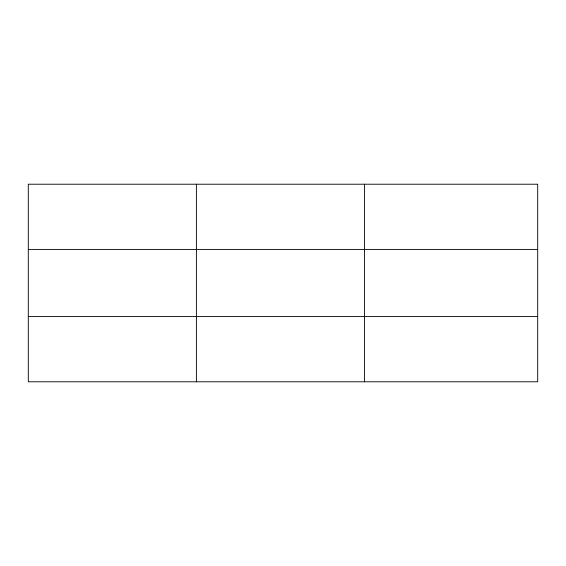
<?xml version="1.0" encoding="UTF-8"?>
<svg xmlns="http://www.w3.org/2000/svg" width="566" height="566" viewBox="0 0 566 566"><rect width="100%" height="100%" fill="white"/><g stroke="black" fill="none" stroke-linecap="round" stroke-linejoin="round"><path stroke-width="0.85" d="M196.402 184.219L196.402 381.781M364.504 184.219L364.504 381.781M537.7 316.585L537.7 381.781L28.3 381.781L28.3 184.219L537.7 184.219L537.7 316.585L28.3 316.585M28.3 249.415L537.7 249.415"/></g></svg>
